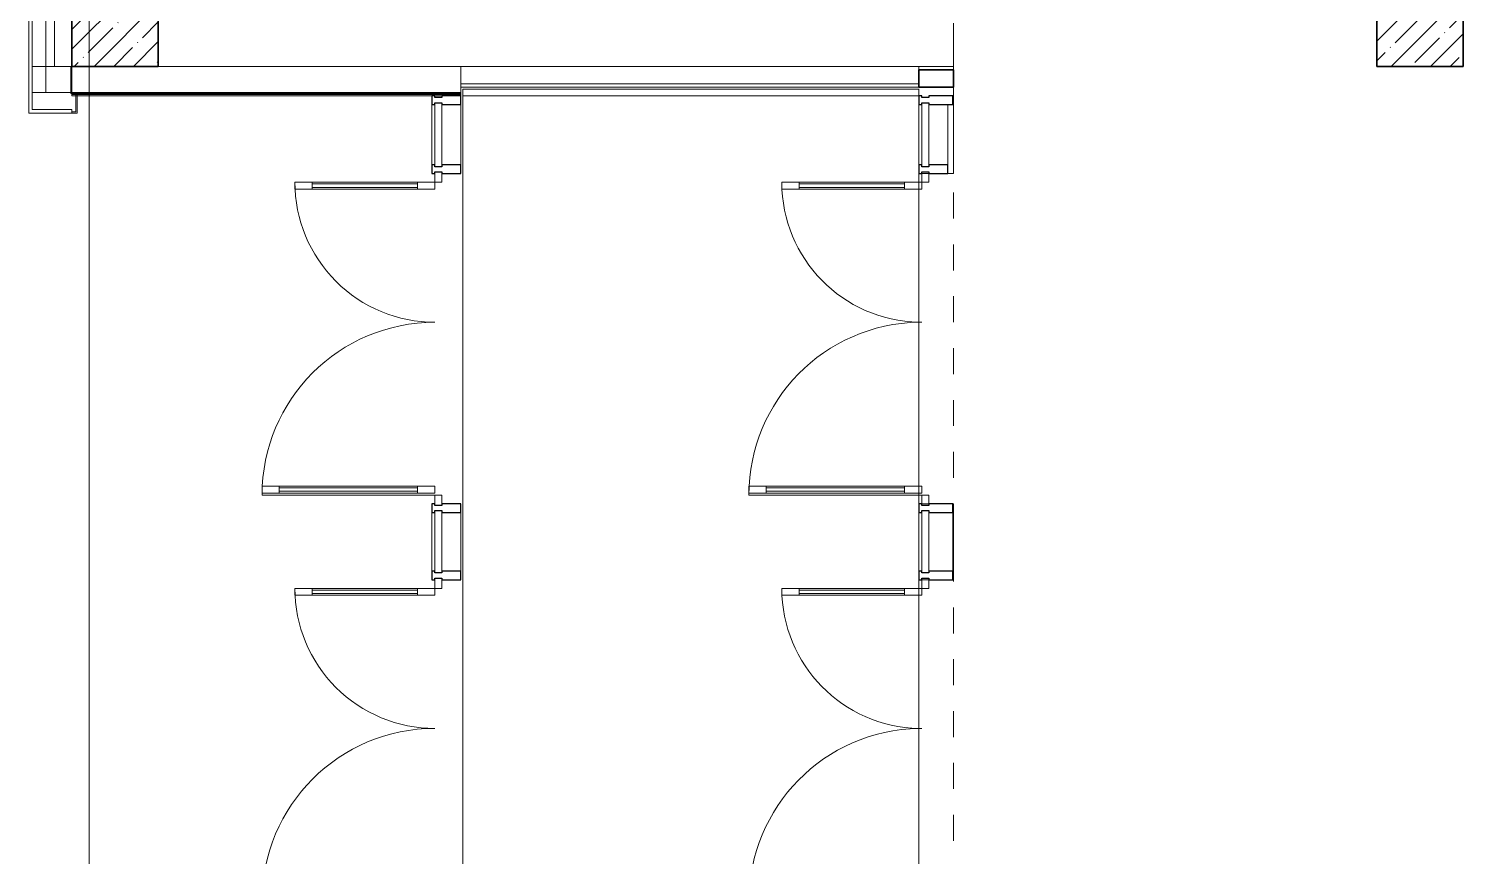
# Model space of a CAD drawing. Header units: millimetres. Extents: x 5993 to 95364, y 94667 to 143522.
# Drawn here: x 41604 to 42280, y 116350 to 116740 of the extents above; entities that cross this region are included whole.
import ezdxf

# ---------------------------------------------------------------- set-up
doc = ezdxf.new("R2010")
doc.units = ezdxf.units.MM
doc.linetypes.add('50_200_ШТРИХ_1Т_ш5_п1_п1_', pattern=[1400, 1000, -200, 0, -200])
doc.linetypes.add('Штрих короткий', pattern=[300, 150, -150])
for name, color, linetype, lineweight in [('0-2', 7, 'Continuous', 9), ('S-GRID-____-OTLN-1', 7, '50_200_ШТРИХ_1Т_ш5_п1_п1_', 9), ('Двери', 7, 'Continuous', 9), ('Импосты витража', 7, 'Continuous', 9), ('Импосты витража-1', 7, 'Continuous', 25), ('Несущие колонны', 7, 'Continuous', 9), ('Несущие колонны-1', 7, 'Continuous', 35), ('Обобщенные модели', 7, 'Continuous', 9), ('Общие ребра', 7, 'Continuous', 9), ('Остекление-1', 7, 'Continuous', 9), ('Перекрытия', 7, 'Continuous', 9), ('Перемычка-1', 7, 'Штрих короткий', 9), ('Стены', 7, 'Continuous', 9), ('Стены-1', 7, 'Continuous', 13), ('Элементы узлов', 7, 'Continuous', 9)]:
    doc.layers.add(name, color=color, linetype=linetype, lineweight=lineweight)

# ---------------------------------------------------------------- blocks, each defined once
blk = doc.blocks.new('BSC_Колонна _Прямоугольная - 500х500-V42-АИ2_01_План напольных покрытий и плинтусов 1го этажа _Часть 2_')
at = {"layer": 'Несущие колонны'}
h = blk.add_hatch(dxfattribs=at)
h.set_pattern_fill('FP_52', color=256, style=0, pattern_type=2)
h.set_pattern_definition([(45, (-150, -34300), (-114.04925, 114.04925), []), (45, (-35.95, -34300), (-114.04925, 114.04925), [201.613, -40.323, 3.353, -36.97])])
h.paths.add_polyline_path([(-250, -250), (250, -250), (250, 250), (-250, 250)], flags=0)
at = {"layer": 'Несущие колонны-1'}
for p, q in [((250, 250), (-250, 250)), ((-250, 250), (-250, -250)), ((250, -250), (250, 250)), ((-250, -250), (250, -250))]:
    blk.add_line(p, q, dxfattribs=at)
blk = doc.blocks.new('BSC_Колонна _Прямоугольная - 500х500-V43-АИ2_01_План напольных покрытий и плинтусов 1го этажа _Часть 2_')
at = {"layer": 'Несущие колонны'}
h = blk.add_hatch(dxfattribs=at)
h.set_pattern_fill('FP_53', color=256, style=0, pattern_type=2)
h.set_pattern_definition([(45, (-7700, -34300), (-114.04925, 114.04925), []), (45, (-7585.95, -34300), (-114.04925, 114.04925), [201.613, -40.323, 3.353, -36.97])])
h.paths.add_polyline_path([(-250, -250), (250, -250), (250, 250), (-250, 250)], flags=0)
at = {"layer": 'Несущие колонны-1'}
for p, q in [((250, 250), (-250, 250)), ((-250, 250), (-250, -250)), ((250, -250), (250, 250)), ((-250, -250), (250, -250))]:
    blk.add_line(p, q, dxfattribs=at)
blk = doc.blocks.new('Прямоугольный импост - Импост структурный с накладкой - 150мм-27090926-АИ2_01_План напольных покрытий и плинтусов 1го этажа _Часть 2_')
at = {"layer": 'Импосты витража-1'}
for p, q in [((-25, 0), (-25, 17)), ((-25, 17), (25, 17)), ((-15, 0), (-25, 0)), ((-15, -40), (-15, 0)), ((25, 0), (15, 0)), ((15, 0), (15, -40)), ((25, 17), (25, 0)), ((-25, -150), (-25, -40)), ((-25, -40), (-15, -40)), ((15, -40), (25, -40)), ((25, -40), (25, -150)), ((25, -150), (-25, -150))]:
    blk.add_line(p, q, dxfattribs=at)
blk = doc.blocks.new('Дверь_Витражная_СКБ_2Ст2 - ДВН_ДАО_Выход основной-31505787-АИ2_01_План напольных покрытий и плинтусов 1го этажа _Часть 2_')
at = {"layer": 'Двери'}
for p, q in [((-905, -810), (-905, 0)), ((905, -1000), (905, 0))]:
    blk.add_line(p, q, dxfattribs=at)
for centre, radius, start, end in [((-905, 0), 810, 270, 0), ((905, 0), 1000, 180, 270)]:
    blk.add_arc(centre, radius, start, end, dxfattribs=at)
at = {"layer": 'Элементы узлов'}
for p, q in [((-955, 40), (-905, 40)), ((-905, 40), (-955, 40)), ((-905, 0), (-955, 0)), ((-955, 0), (-905, 0)), ((-905, 40), (-905, 0)), ((-905, 0), (-905, 40)), ((-865, 0), (-905, 0)), ((-905, -810), (-905, 0)), ((-865, 0), (-905, 0)), ((-905, 0), (-905, -810)), ((-865, -810), (-865, 0)), ((-865, -810), (-865, 0)), ((853, 0), (893, 0)), ((853, -1000), (853, 0)), ((853, 0), (853, -1000)), ((893, 0), (853, 0)), ((893, -1000), (893, 0)), ((893, -1000), (893, 0)), ((955, 40), (905, 40)), ((905, 40), (905, 0)), ((955, 40), (905, 40)), ((905, 40), (905, 0)), ((905, 0), (955, 0)), ((905, 0), (955, 0)), ((-905, -100), (-865, -100)), ((-895, -710), (-895, -100)), ((-875, -710), (-875, -100)), ((893, -100), (853, -100)), ((863, -900), (863, -100)), ((883, -900), (883, -100)), ((-905, -710), (-865, -710)), ((-905, -810), (-865, -810)), ((-905, -810), (-865, -810)), ((893, -900), (853, -900)), ((893, -1000), (853, -1000)), ((853, -1000), (893, -1000))]:
    blk.add_line(p, q, dxfattribs=at)
blk = doc.blocks.new('PNS_Панель прямоугольная1 - Нр_Стекло - 40мм-31505792-АИ2_01_План напольных покрытий и плинтусов 1го этажа _Часть 2_')
at = {"layer": 'Остекление-1'}
for p, q in [((-170, 40), (170, 40)), ((-180, 0), (180, 0)), ((170, 0), (-170, 0))]:
    blk.add_line(p, q, dxfattribs=at)
blk = doc.blocks.new('Прямоугольный импост - Импост структурный с накладкой - 150мм-31505790-АИ2_01_План напольных покрытий и плинтусов 1го этажа _Часть 2_')
at = {"layer": 'Импосты витража'}
for p, q in [((1983, 31130), (1983, 31470)), ((2150, 31130), (2150, 31470))]:
    blk.add_line(p, q, dxfattribs=at)
blk = doc.blocks.new('Проем_Дверь_Прямоугольный - 5260х2800h_витражные проемы-35263440-АИ2_01_План напольных покрытий и плинтусов 1го этажа _Часть 2_')
at = {"layer": 'Перемычка-1'}
for p, q in [((2630, 100), (-2630, 100)), ((2630, -100), (-2630, -100))]:
    blk.add_line(p, q, dxfattribs=at)
blk = doc.blocks.new('Прямоугольный импост - Импост структурный с накладкой - 180мм-26943387-АИ2_01_План напольных покрытий и плинтусов 1го этажа _Часть 2_')
at = {"layer": 'Импосты витража-1'}
for p, q in [((-25, 0), (-25, 17)), ((-25, 17), (25, 17)), ((-15, 0), (-25, 0)), ((-15, -40), (-15, 0)), ((25, 0), (15, 0)), ((15, 0), (15, -40)), ((25, 17), (25, 0)), ((-25, -180), (-25, -40)), ((-25, -40), (-15, -40)), ((15, -40), (25, -40)), ((25, -40), (25, -180)), ((25, -180), (-25, -180))]:
    blk.add_line(p, q, dxfattribs=at)
blk = doc.blocks.new('Дверь_Витражная_СКБ_2Ст2 - ДВН_ДАО_Основной выход-35262659-АИ2_01_План напольных покрытий и плинтусов 1го этажа _Часть 2_')
at = {"layer": 'Двери'}
for p, q in [((-905, -17), (-905, 0)), ((905, -17), (905, 0)), ((-905, -810), (-905, -17)), ((905, -1000), (905, -17))]:
    blk.add_line(p, q, dxfattribs=at)
for centre, radius, start, end in [((-905, 0), 810, 358.7934, 0), ((905, 0), 1000, 180, 180.97682), ((-905, 0), 810, 270, 358.7934), ((905, 0), 1000, 180.97682, 270)]:
    blk.add_arc(centre, radius, start, end, dxfattribs=at)
at = {"layer": 'Элементы узлов'}
for p, q in [((-955, 40), (-905, 40)), ((-905, 40), (-955, 40)), ((-905, 0), (-955, 0)), ((-955, 0), (-905, 0)), ((-905, 40), (-905, 0)), ((-905, 0), (-905, 40)), ((-865, 0), (-905, 0)), ((-905, -17), (-905, 0)), ((-865, 0), (-905, 0)), ((-905, 0), (-905, -17)), ((-865, -17), (-865, 0)), ((-865, -17), (-865, 0)), ((853, 0), (893, 0)), ((853, -17), (853, 0)), ((853, 0), (853, -17)), ((893, 0), (853, 0)), ((893, -17), (893, 0)), ((893, -17), (893, 0)), ((955, 40), (905, 40)), ((905, 40), (905, 0)), ((955, 40), (905, 40)), ((905, 40), (905, 0)), ((905, 0), (955, 0)), ((905, 0), (955, 0)), ((-905, -810), (-905, -17)), ((-905, -17), (-905, -810)), ((-865, -810), (-865, -17)), ((-865, -810), (-865, -17)), ((853, -1000), (853, -17)), ((853, -17), (853, -1000)), ((893, -1000), (893, -17)), ((893, -1000), (893, -17)), ((-905, -100), (-865, -100)), ((-895, -710), (-895, -100)), ((-875, -710), (-875, -100)), ((893, -100), (853, -100)), ((863, -900), (863, -100)), ((883, -900), (883, -100)), ((-905, -710), (-865, -710)), ((-905, -810), (-865, -810)), ((-905, -810), (-865, -810)), ((893, -900), (853, -900)), ((893, -1000), (853, -1000)), ((853, -1000), (893, -1000))]:
    blk.add_line(p, q, dxfattribs=at)
blk = doc.blocks.new('Прямоугольный импост - Импост структурный с накладкой - 180мм-31505815-АИ2_01_План напольных покрытий и плинтусов 1го этажа _Часть 2_')
at = {"layer": 'Импосты витража'}
for p, q in [((4800, 31130), (4800, 31470)), ((4997, 31130), (4997, 31470))]:
    blk.add_line(p, q, dxfattribs=at)
blk = doc.blocks.new('PNS_Панель прямоугольная1 - Нр_Стекло - 40мм-31505797-АИ2_01_План напольных покрытий и плинтусов 1го этажа _Часть 2_')
at = {"layer": 'Остекление-1'}
for p, q in [((-175, 40), (175, 40)), ((-185, 0), (185, 0)), ((175, 0), (-175, 0))]:
    blk.add_line(p, q, dxfattribs=at)
blk = doc.blocks.new('Прямоугольный импост - Импост структурный с накладкой - 150мм-31505795-АИ2_01_План напольных покрытий и плинтусов 1го этажа _Часть 2_')
at = {"layer": 'Импосты витража'}
for p, q in [((1983, 28770), (1983, 29120)), ((2150, 28770), (2150, 29120))]:
    blk.add_line(p, q, dxfattribs=at)
blk = doc.blocks.new('О_Общий_Откосы металлические_СКБ_Боковой - О_Общий_Откосы металлические_СКБ_Боковой-32003645-АИ2_01_План напольных покрытий и плинтусов 1го этажа _Часть 2_')
at = {"layer": 'Обобщенные модели'}
for p, q in [((0, 0), (-120, 0)), ((-120, 0), (-120, -30)), ((0, -30), (0, 0)), ((-120, -30), (-270, -30)), ((-270, -30), (-270, -37)), ((-270, -37), (-113, -37)), ((-113, -37), (-113, -7)), ((-113, -7), (-7, -7)), ((-7, -7), (-7, -30)), ((-7, -30), (0, -30))]:
    blk.add_line(p, q, dxfattribs=at)
blk = doc.blocks.new('BSC_Колонна _Прямоугольная1 - 200х100 _металл_-35284186-АИ2_01_План напольных покрытий и плинтусов 1го этажа _Часть 2_')
at = {"layer": 'Несущие колонны-1'}
for p, q in [((100, 50), (-100, 50)), ((-100, 50), (-100, -50)), ((100, -50), (100, 50)), ((-100, -50), (100, -50))]:
    blk.add_line(p, q, dxfattribs=at)

msp = doc.modelspace()

# ---------------------------------------------------------------- linework, layer by layer
at = {"layer": 'S-GRID-____-OTLN-1', "color": 251, "ltscale": 0.6, "true_color": 0x636466}
msp.add_line((41632.66, 113733.6), (41632.66, 118157.62), dxfattribs=at)
at = {"layer": 'Общие ребра'}
for p, q in [((41605.81, 116791.08), (41605.81, 116721.89)), ((41605.81, 116721.89), (41605.81, 116791.08)), ((41612.32, 116721.89), (41612.32, 116791.08)), ((41616.39, 116721.89), (41616.39, 116791.08)), ((42023.37, 116713.75), (41807.67, 116713.75)), ((41807.67, 116709.19), (41624.53, 116709.19)), ((41807.67, 116708.7), (41624.53, 116708.7))]:
    msp.add_line(p, q, dxfattribs=at)
at = {"layer": 'Перекрытия'}
for p, q in [((42039.65, 116721.89), (42039.65, 116720.26)), ((41808.65, 116711.15), (41808.65, 116284.96)), ((42023.37, 116711.15), (41808.65, 116711.15)), ((41808.65, 116708.05), (42023.37, 116708.05)), ((42023.37, 116284.96), (42023.37, 116711.15)), ((42039.65, 116712.12), (42039.65, 116671.42)), ((42023.37, 116671.42), (42023.37, 116515.96)), ((42028.01, 116671.42), (42024.75, 116671.42)), ((42039.65, 116671.42), (42036.96, 116671.42)), ((42024.75, 116515.96), (42028.01, 116515.96)), ((42039.4, 116515.96), (42039.65, 116515.96)), ((42039.65, 116515.96), (42039.65, 116480.15)), ((42023.37, 116480.15), (42023.37, 116324.68)), ((42028.01, 116480.15), (42024.75, 116480.15)), ((42039.65, 116480.15), (42039.4, 116480.15))]:
    msp.add_line(p, q, dxfattribs=at)
at = {"layer": 'Стены'}
msp.add_line((41612.32, 116709.68), (41605.81, 116709.68), dxfattribs=at)
at = {"layer": 'Стены-1'}
for p, q in [((41604.18, 116791.08), (41604.18, 116701.54)), ((42039.65, 116721.89), (42039.65, 116742.24)), ((41605.81, 116721.89), (41624.53, 116721.89)), ((41605.81, 116701.54), (41605.81, 116721.89)), ((41624.53, 116721.89), (41612.32, 116721.89)), ((41612.32, 116721.89), (41612.32, 116709.68)), ((41807.67, 116721.89), (41665.23, 116721.89)), ((41665.23, 116721.89), (42039.65, 116721.89)), ((41807.67, 116709.68), (41807.67, 116721.89)), ((42023.37, 116721.89), (41807.67, 116721.89)), ((41807.67, 116721.89), (41807.67, 116712.12)), ((42023.37, 116720.26), (42023.37, 116721.89)), ((41612.32, 116709.68), (41807.67, 116709.68)), ((41807.67, 116709.68), (41624.53, 116709.68)), ((41624.53, 116709.68), (41624.53, 116708.05)), ((41624.53, 116708.05), (41807.67, 116708.05)), ((41807.67, 116712.12), (42023.37, 116712.12)), ((41807.67, 116708.05), (41807.67, 116709.68)), ((41604.18, 116701.54), (41604.18, 116699.91)), ((41624.53, 116701.54), (41605.81, 116701.54)), ((41624.53, 116699.91), (41624.53, 116701.54)), ((41604.18, 116699.91), (41624.53, 116699.91))]:
    msp.add_line(p, q, dxfattribs=at)

# ---------------------------------------------------------------- block references
at = {"layer": '0-2', "xscale": 0.08139549610658335, "yscale": 0.08139549610658335, "zscale": 0.08139549610658335}
for name, p in [('BSC_Колонна _Прямоугольная - 500х500-V42-АИ2_01_План напольных покрытий и плинтусов 1го этажа _Часть 2_', (41644.88, 116742.24)), ('BSC_Колонна _Прямоугольная - 500х500-V43-АИ2_01_План напольных покрытий и плинтусов 1го этажа _Часть 2_', (42259.42, 116742.24)), ('Прямоугольный импост - Импост структурный с накладкой - 150мм-31505795-АИ2_01_План напольных покрытий и плинтусов 1го этажа _Часть 2_', (41632.67, 114333.75)), ('Прямоугольный импост - Импост структурный с накладкой - 150мм-31505795-АИ2_01_План напольных покрытий и плинтусов 1го этажа _Часть 2_', (41861.96, 114333.75)), ('Прямоугольный импост - Импост структурный с накладкой - 150мм-31505790-АИ2_01_План напольных покрытий и плинтусов 1го этажа _Часть 2_', (41632.67, 113950.37)), ('Прямоугольный импост - Импост структурный с накладкой - 180мм-31505815-АИ2_01_План напольных покрытий и плинтусов 1го этажа _Часть 2_', (41632.67, 113950.37))]:
    msp.add_blockref(name, p, dxfattribs=at)
for name, p, rotation in [('О_Общий_Откосы металлические_СКБ_Боковой - О_Общий_Откосы металлические_СКБ_Боковой-32003645-АИ2_01_План напольных покрытий и плинтусов 1го этажа _Часть 2_', (41626.97, 116699.91), 270.0000000000002), ('BSC_Колонна _Прямоугольная1 - 200х100 _металл_-35284186-АИ2_01_План напольных покрытий и плинтусов 1го этажа _Часть 2_', (42031.51, 116716.19), 180), ('Проем_Дверь_Прямоугольный - 5260х2800h_витражные проемы-35263440-АИ2_01_План напольных покрытий и плинтусов 1го этажа _Часть 2_', (42031.51, 116498.05), 269.9999999999999), ('PNS_Панель прямоугольная1 - Нр_Стекло - 40мм-31505797-АИ2_01_План напольных покрытий и плинтусов 1го этажа _Часть 2_', (41795.46, 116689.74), 269.9999999999999), ('PNS_Панель прямоугольная1 - Нр_Стекло - 40мм-31505797-АИ2_01_План напольных покрытий и плинтусов 1го этажа _Часть 2_', (42024.75, 116689.74), 269.9999999999999), ('Дверь_Витражная_СКБ_2Ст2 - ДВН_ДАО_Выход основной-31505787-АИ2_01_План напольных покрытий и плинтусов 1го этажа _Часть 2_', (41795.46, 116593.69), 269.9999999999999), ('Дверь_Витражная_СКБ_2Ст2 - ДВН_ДАО_Основной выход-35262659-АИ2_01_План напольных покрытий и плинтусов 1го этажа _Часть 2_', (42024.75, 116593.69), 269.9999999999999), ('PNS_Панель прямоугольная1 - Нр_Стекло - 40мм-31505792-АИ2_01_План напольных покрытий и плинтусов 1го этажа _Часть 2_', (41795.46, 116498.05), 269.9999999999999), ('PNS_Панель прямоугольная1 - Нр_Стекло - 40мм-31505792-АИ2_01_План напольных покрытий и плинтусов 1го этажа _Часть 2_', (42024.75, 116498.05), 269.9999999999999), ('Дверь_Витражная_СКБ_2Ст2 - ДВН_ДАО_Выход основной-31505787-АИ2_01_План напольных покрытий и плинтусов 1го этажа _Часть 2_', (41795.46, 116402.41), 269.9999999999999), ('Дверь_Витражная_СКБ_2Ст2 - ДВН_ДАО_Основной выход-35262659-АИ2_01_План напольных покрытий и плинтусов 1го этажа _Часть 2_', (42024.75, 116402.41), 269.9999999999999)]:
    msp.add_blockref(name, p, dxfattribs=dict(at, rotation=rotation))
at = {"layer": '0-2', "extrusion": (0, 0, -1), "xscale": 0.08139549610658335, "yscale": 0.08139549610658335, "zscale": 0.08139549610658335, "rotation": 270.0000000000001}
for name, p in [('Прямоугольный импост - Импост структурный с накладкой - 150мм-27090926-АИ2_01_План напольных покрытий и плинтусов 1го этажа _Часть 2_', (-41795.46, 116706.02)), ('Прямоугольный импост - Импост структурный с накладкой - 180мм-26943387-АИ2_01_План напольных покрытий и плинтусов 1го этажа _Часть 2_', (-42024.75, 116706.02)), ('Прямоугольный импост - Импост структурный с накладкой - 150мм-27090926-АИ2_01_План напольных покрытий и плинтусов 1го этажа _Часть 2_', (-41795.46, 116673.46)), ('Прямоугольный импост - Импост структурный с накладкой - 150мм-27090926-АИ2_01_План напольных покрытий и плинтусов 1го этажа _Часть 2_', (-42024.75, 116673.46)), ('Прямоугольный импост - Импост структурный с накладкой - 150мм-27090926-АИ2_01_План напольных покрытий и плинтусов 1го этажа _Часть 2_', (-41795.46, 116513.92)), ('Прямоугольный импост - Импост структурный с накладкой - 180мм-26943387-АИ2_01_План напольных покрытий и плинтусов 1го этажа _Часть 2_', (-42024.75, 116513.92)), ('Прямоугольный импост - Импост структурный с накладкой - 150мм-27090926-АИ2_01_План напольных покрытий и плинтусов 1го этажа _Часть 2_', (-41795.46, 116482.18)), ('Прямоугольный импост - Импост структурный с накладкой - 180мм-26943387-АИ2_01_План напольных покрытий и плинтусов 1го этажа _Часть 2_', (-42024.75, 116482.18))]:
    msp.add_blockref(name, p, dxfattribs=at)

doc.saveas('drawing.dxf')
